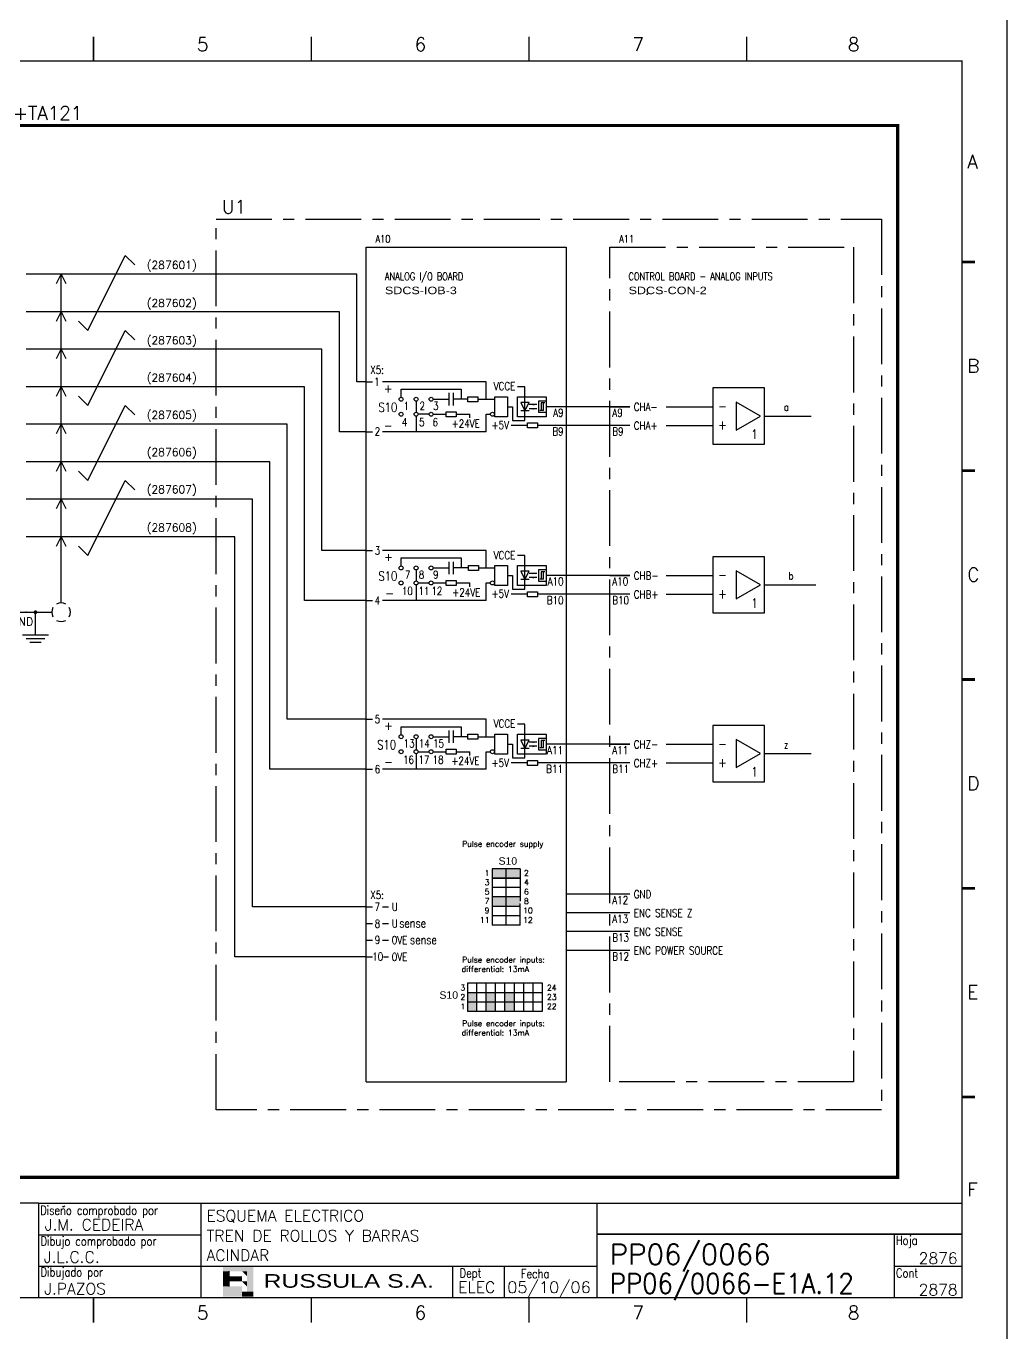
# Model space of a CAD drawing. Extents: x 3 to 423, y -4757 to 292.
# Drawn here: x 202.9 to 422.6, y -3567.1 to -3274.4 of the extents above; entities that cross this region are included whole.
import ezdxf
from ezdxf.enums import TextEntityAlignment as Align

# ---------------------------------------------------------------- set-up
doc = ezdxf.new("R2010")
doc.units = 0
doc.header["$LTSCALE"] = 10
doc.header["$MEASUREMENT"] = 0
doc.linetypes.add('CENTER', pattern=[2, 1.25, -0.25, 0.25, -0.25])
doc.linetypes.add('DASHDOT', pattern=[1, 0.5, -0.25, 0, -0.25])
doc.layers.get('0').update_dxf_attribs({"linetype": 'CONTINUOUS'})
for name, color, linetype in [('1', 7, 'CONTINUOUS'), ('10', 5, 'CONTINUOUS'), ('102', 7, 'CONTINUOUS'), ('2', 7, 'CONTINUOUS'), ('25', 3, 'CONTINUOUS'), ('25PK', 4, 'CENTER'), ('35', 2, 'CONTINUOUS'), ('8', 1, 'CONTINUOUS'), ('9', 6, 'CONTINUOUS'), ('DIBUJO', 7, 'CONTINUOUS'), ('NODE', 7, 'CONTINUOUS')]:
    doc.layers.add(name, color=color, linetype=linetype)
doc.styles.add('ABBSTYLE', font='ROMANS.SHX', dxfattribs={"width": 0.8})
doc.styles.add('HELV', font='HELVBLD.SHX', dxfattribs={"width": 1.2})
doc.styles.add('HELVETICA', font='HELV.SHX')
doc.styles.add('LABEL', font='SIMPLEX', dxfattribs={"width": 0.8, "height": 4})
doc.styles.add('ROMANS', font='romans')
doc.styles.get("Standard").update_dxf_attribs({"font": 'simplex'})

# ---------------------------------------------------------------- blocks, each defined once
blk = doc.blocks.new('$030107')
at = {"layer": '102'}
for start, end in [(150, 210), (60, 120), (330, 30), (240, 300)]:
    blk.add_arc((0, 0), 2.5, start, end, dxfattribs=at)
blk = doc.blocks.new('NOD', base_point=(237.5, 170))
at = {"layer": 'NODE'}
blk.add_point((237.5, 170), dxfattribs=at)
blk = doc.blocks.new('$021501')
at = {"layer": '2'}
for p, q in [((0, -6), (0, 0)), ((-3.5, -6), (3.5, -6)), ((-2.5, -7), (2.5, -7)), ((-1.5, -8), (1.5, -8))]:
    blk.add_line(p, q, dxfattribs=at)
blk.add_blockref('NOD', (0, 0), dxfattribs=at)
blk = doc.blocks.new('$$PLL21C')
for p, q in [((-2.5, 0), (-0.75, 0)), ((0.75, 0), (2.5, 0))]:
    blk.add_line(p, q)
at = {"layer": '2'}
blk.add_circle((0, 0), 0.75, dxfattribs=at)
for p in [(-2.5, 0), (2.5, 0)]:
    blk.add_blockref('NOD', p, dxfattribs=at)
at = {"layer": '8'}
blk.add_attdef('*A', (-1.5, -3.575), '', height=2.15, dxfattribs=at)
at = {"layer": '9'}
blk.add_attdef('ID', (-1.5, 1.25), '', height=2.15, dxfattribs=at)
blk = doc.blocks.new('newcajec')
at = {"layer": '1'}
for p, q in [((179.4, 20.85), (0.13, 20.85)), ((7, 20.85), (7, 0)), ((71, 20.85), (71, 0)), ((84, 20.85), (84, 0.09)), ((99, 20.85), (99, 0)), ((184.64, 20.18), (184.81, 20.01)), ((184.81, 20.01), (185.18, 20.25)), ((215.2, 20.8), (215.2, 0)), ((10.6, 16.64), (0, 16.64)), ((10.6, 16.64), (99, 16.64)), ((10.6, 12.48), (0, 12.48)), ((10.6, 12.48), (99, 12.48)), ((179.4, 13.87), (215.2, 13.87)), ((368, 14.06), (368, 0)), ((10.6, 8.32), (0, 8.32)), ((10.6, 8.32), (99, 8.32)), ((179.4, 6.93), (267.63, 6.93)), ((267.63, 6.93), (302.5, 6.93)), ((270.63, 6.91), (270.63, 0)), ((282.07, 6.93), (282.07, 0)), ((368, 6.93), (383, 6.93)), ((10.6, 4.16), (0, 4.16)), ((10.6, 4.16), (99, 4.16))]:
    blk.add_line(p, q, dxfattribs=at)
for points in [[(47.5, 272.5, 0.3, 0.3, 0), (47.5, 277.91, 0.3, 0.3, 0)], [(95.5, 272.5, 0.3, 0.3, 0), (95.5, 277.91, 0.3, 0.3, 0)], [(143.5, 272.5, 0.3, 0.3, 0), (143.5, 277.91, 0.3, 0.3, 0)], [(191.5, 272.5, 0.3, 0.3, 0), (191.5, 277.91, 0.3, 0.3, 0)], [(239.5, 272.5, 0.3, 0.3, 0), (239.5, 277.91, 0.3, 0.3, 0)], [(287.5, 272.5, 0.3, 0.3, 0), (287.5, 277.91, 0.3, 0.3, 0)], [(335.5, 272.5, 0.3, 0.3, 0), (335.5, 277.91, 0.3, 0.3, 0)], [(-2.99, 228.23, 0.6, 0.6, 0), (-0.18, 228.23, 0.6, 0.6, 0)], [(383.01, 228.23, 0.6, 0.6, 0), (385.82, 228.23, 0.6, 0.6, 0)], [(-2.99, 182.23, 0.6, 0.6, 0), (-0.18, 182.23, 0.6, 0.6, 0)], [(383.01, 182.23, 0.6, 0.6, 0), (385.82, 182.23, 0.6, 0.6, 0)], [(-2.99, 136.23, 0.6, 0.6, 0), (-0.18, 136.23, 0.6, 0.6, 0)], [(383.01, 136.23, 0.6, 0.6, 0), (385.82, 136.23, 0.6, 0.6, 0)], [(-2.99, 90.23, 0.6, 0.6, 0), (-0.18, 90.23, 0.6, 0.6, 0)], [(383.01, 90.23, 0.6, 0.6, 0), (385.82, 90.23, 0.6, 0.6, 0)], [(-2.99, 44.23, 0.6, 0.6, 0), (-0.18, 44.23, 0.6, 0.6, 0)], [(383.01, 44.23, 0.6, 0.6, 0), (385.82, 44.23, 0.6, 0.6, 0)], [(383, 20.8, 0.3, 0.3, 0), (179.4, 20.8, 0.3, 0.3, 0), (179.4, 0, 0.3, 0.3, 0)], [(302.5, 20.8, 0.3, 0.3, 0), (302.5, 0, 0.3, 0.3, 0)], [(302.5, 14, 0.3, 0.3, 0), (383, 14, 0.3, 0.3, 0)], [(47.5, -5.5, 0.3, 0.3, 0), (47.5, -0.09, 0.3, 0.3, 0)], [(95.5, -5.5, 0.3, 0.3, 0), (95.5, -0.09, 0.3, 0.3, 0)], [(143.5, -5.5, 0.3, 0.3, 0), (143.5, -0.09, 0.3, 0.3, 0)], [(191.5, -5.5, 0.3, 0.3, 0), (191.5, -0.09, 0.3, 0.3, 0)], [(239.5, -5.5, 0.3, 0.3, 0), (239.5, -0.09, 0.3, 0.3, 0)], [(287.5, -5.5, 0.3, 0.3, 0), (287.5, -0.09, 0.3, 0.3, 0)], [(335.5, -5.5, 0.3, 0.3, 0), (335.5, -0.09, 0.3, 0.3, 0)]]:
    blk.add_lwpolyline(points, format="xyseb", dxfattribs=at)
at = {"layer": '1', "const_width": 0.3}
blk.add_lwpolyline([(0, 0), (0, 272.5), (383, 272.5), (383, 0)], close=True, dxfattribs=at)
at = {"layer": '2', "color": 14}
for p, q in [((221.42, 4.69), (221.42, 5.81)), ((221.42, 2.47), (221.42, 3.58))]:
    blk.add_line(p, q, dxfattribs=at)
for points in [[(220.05, 5.81), (220.05, 6.92), (226.74, 5.81), (226.74, 6.92)], [(221.42, 2.47), (220.05, 2.47), (221.42, 5.81), (220.05, 5.81)], [(224.25, 5.81), (225.37, 5.81), (225.37, 4.69)], [(225.37, 5.81), (226.74, 5.81), (225.37, 1.35), (226.74, 1.35)], [(221.42, 4.69), (224.25, 4.69), (221.42, 3.58), (224.25, 3.58)], [(224.25, 3.58), (225.37, 3.58), (225.37, 2.47)], [(224.25, 0.24), (224.25, 2.47), (220.05, 0.24), (220.05, 2.47)], [(226.74, 1.35), (226.74, 0.24), (224.25, 1.35), (224.25, 0.24)]]:
    blk.add_solid(points, dxfattribs=at)
at = {"layer": '1', "style": 'ROMANS'}
for s, p in [('1', (22.29, 274.68)), ('2', (70.29, 274.68)), ('3', (118.29, 274.68)), ('4', (166.29, 274.68)), ('5', (214.29, 274.68)), ('6', (262.29, 274.68)), ('7', (310.29, 274.68)), ('8', (357.79, 274.68)), ('A', (-4.37, 248.84)), ('A', (384.13, 248.84)), ('B', (-4.37, 203.84)), ('B', (384.13, 203.84)), ('C', (-4.37, 157.84)), ('C', (384.13, 157.84)), ('D', (-4.37, 111.84)), ('D', (384.13, 111.84)), ('E', (-4.37, 65.84)), ('E', (384.13, 65.84)), ('F', (-4.37, 22.34)), ('F', (384.13, 22.34)), ('1', (22.29, -4.82)), ('2', (70.29, -4.82)), ('3', (118.29, -4.82)), ('4', (166.29, -4.82)), ('5', (214.29, -4.82)), ('6', (262.29, -4.82)), ('7', (310.29, -4.82)), ('8', (357.79, -4.82))]:
    blk.add_text(s, height=3, dxfattribs=at).set_placement(p)
at = {"layer": '1', "style": 'LABEL', "width": 0.8}
for s, p in [('Diseno comprobado por', (179.73, 18.27)), ('Dibujo comprobado por', (179.81, 11.47)), ('Hoja', (368.38, 11.66)), ('Dibujado por', (179.83, 4.64)), ('Fecha', (285.71, 4.3)), ('Cont', (368.43, 4.46)), ('No', (2.23, 1.05)), ('Revision', (8, 1.05))]:
    blk.add_text(s, height=2, dxfattribs=at).set_placement(p)
for s, p in [('Dept', (274.61, 4.44)), ('Elaborado', (77.5, 1.05)), ('Fecha', (91.5, 1.05))]:
    blk.add_text(s, height=2, dxfattribs=at).set_placement(p, align=Align.CENTER)
at = {"layer": '10', "style": 'ROMANS'}
for tag, p in [('REV41', (3.5, 18.74)), ('REV43', (77.7, 18.74)), ('REV31', (3.5, 14.58)), ('REV33', (77.7, 14.58)), ('REV21', (3.5, 10.42)), ('REV23', (77.7, 10.42)), ('REV11', (3.5, 6.27)), ('REV13', (77.7, 6.27))]:
    blk.add_attdef(tag, text='', height=2.5, dxfattribs=at).set_placement(p, align=Align.MIDDLE)
for tag, p, height in [('REV42', (8, 17.49), 2.5), ('SHEETNAME1', (100.5, 15.83), 2.5), ('DESIGNCHECK', (180.74, 14.83), 2.5), ('DOCUMENTTYPE', (216.43, 16.8), 2.5), ('NOTA', (305.32, 15.8), 3), ('REV32', (8, 13.33), 2.5), ('OBJECT', (216.43, 12.4), 2.5), ('REV22', (8, 9.17), 2.5), ('SHEETNAME2', (100.5, 11.67), 2.5), ('ORDER', (305.32, 7.3), 4.5), ('SHEETNAME3', (100.5, 7.51), 2.5), ('DRAWINGCHECK', (180.53, 7.71), 2.5), ('CUSTOMER', (216.43, 8.08), 2.5), ('REV12', (8, 5.01), 2.5), ('SHEETNAME4', (100.5, 3.35), 2.5), ('USER', (180.63, 0.71), 2.5), ('DEPARTMENT', (271.93, 1.05), 2.5), ('DOCUMENT_ID', (305.32, 0.93), 4.4)]:
    blk.add_attdef(tag, p, '', height=height, dxfattribs=at)
for tag, width, p, p2 in [('REV44', 1.221199, (84.53, 17.49), (98.48, 17.49)), ('REV34', 1.221199, (84.53, 13.33), (98.48, 13.33)), ('REV24', 1.221199, (84.53, 9.17), (98.48, 9.17)), ('REV14', 1.221199, (84.53, 5.01), (98.48, 5.01)), ('CREATED2', 7.039915, (282.71, 1.05), (301.14, 1.05))]:
    blk.add_attdef(tag, text='', height=2.5, dxfattribs=dict(at, width=width)).set_placement(p, p2, align=Align.FIT)
for tag, p in [('SHEET', (382, 7.43)), ('NEXTSHEET', (382, 0.5))]:
    blk.add_attdef(tag, text='', height=2.5, dxfattribs=at).set_placement(p, align=Align.RIGHT)
at = {"layer": 'DIBUJO', "color": 14, "style": 'HELVETICA', "width": 1.3}
blk.add_text('RUSSULA S.A.', height=3, dxfattribs=at).set_placement((229, 2.19))

msp = doc.modelspace()

# ---------------------------------------------------------------- linework, layer by layer
at = {"layer": '2', "color": 7}
for p, q in [((216.69, -3342.59), (225.09, -3325.79)), ((225.09, -3325.79), (227.19, -3327.89)), ((276.96, -3329.99), (202.86, -3329.99)), ((209.65, -3332.09), (210.7, -3329.99)), ((210.7, -3403.6), (210.7, -3329.99)), ((210.7, -3329.99), (211.75, -3332.09)), ((276.96, -3354.06), (276.96, -3329.99)), ((273.06, -3338.39), (202.86, -3338.39)), ((209.65, -3340.49), (210.7, -3338.39)), ((210.7, -3338.39), (211.75, -3340.49)), ((273.06, -3365.26), (273.06, -3338.39)), ((214.59, -3340.49), (216.69, -3342.59)), ((216.69, -3359.39), (225.09, -3342.59)), ((225.09, -3342.59), (227.19, -3344.69)), ((269.16, -3346.79), (202.86, -3346.79)), ((209.65, -3348.89), (210.7, -3346.79)), ((210.7, -3346.79), (211.75, -3348.89)), ((269.16, -3391.86), (269.16, -3346.79)), ((279.06, -3354.06), (276.96, -3354.06)), ((265.26, -3355.19), (202.86, -3355.19)), ((209.65, -3357.29), (210.7, -3355.19)), ((210.7, -3355.19), (211.75, -3357.29)), ((265.26, -3403.06), (265.26, -3355.19)), ((214.59, -3357.29), (216.69, -3359.39)), ((216.69, -3376.19), (225.09, -3359.39)), ((225.09, -3359.39), (227.19, -3361.49)), ((346.26, -3359.66), (356.76, -3359.66)), ((261.36, -3363.59), (202.86, -3363.59)), ((209.65, -3365.69), (210.7, -3363.59)), ((210.7, -3363.59), (211.75, -3365.69)), ((261.36, -3429.66), (261.36, -3363.59)), ((279.06, -3365.26), (273.06, -3365.26)), ((346.26, -3363.86), (356.76, -3363.86)), ((257.46, -3371.99), (202.86, -3371.99)), ((209.65, -3374.09), (210.7, -3371.99)), ((210.7, -3371.99), (211.75, -3374.09)), ((214.59, -3374.09), (216.69, -3376.19)), ((257.46, -3440.86), (257.46, -3371.99)), ((216.69, -3392.99), (225.09, -3376.19)), ((225.09, -3376.19), (227.19, -3378.29)), ((253.56, -3380.39), (202.86, -3380.39)), ((209.65, -3382.49), (210.7, -3380.39)), ((210.7, -3380.39), (211.75, -3382.49)), ((253.56, -3471.67), (253.56, -3380.39)), ((249.66, -3388.79), (202.86, -3388.79)), ((209.65, -3390.89), (210.7, -3388.79)), ((210.7, -3388.79), (211.75, -3390.89)), ((249.66, -3482.87), (249.66, -3388.79)), ((214.59, -3390.89), (216.69, -3392.99)), ((279.06, -3391.86), (269.16, -3391.86)), ((346.26, -3397.46), (356.76, -3397.46)), ((279.06, -3403.06), (265.26, -3403.06)), ((346.26, -3401.66), (356.76, -3401.66)), ((202.86, -3405.7), (208.6, -3405.7)), ((279.06, -3429.66), (261.36, -3429.66)), ((346.26, -3435.26), (356.76, -3435.26)), ((279.06, -3440.86), (257.46, -3440.86)), ((346.26, -3439.46), (356.76, -3439.46)), ((307.26, -3463.18), (307.26, -3475.78)), ((313.56, -3463.18), (307.26, -3463.18)), ((313.56, -3463.18), (307.26, -3463.18)), ((307.26, -3465.28), (313.56, -3465.28)), ((313.56, -3465.28), (307.26, -3465.28)), ((310.41, -3475.78), (310.41, -3463.18)), ((313.56, -3463.18), (313.56, -3470.38)), ((313.56, -3467.38), (307.26, -3467.38)), ((313.56, -3469.48), (307.26, -3469.48)), ((313.56, -3475.78), (313.56, -3470.94)), ((279.06, -3471.67), (253.56, -3471.67)), ((313.56, -3471.58), (307.26, -3471.58)), ((313.56, -3473.68), (307.26, -3473.68)), ((313.56, -3475.78), (307.26, -3475.78)), ((279.06, -3482.87), (249.66, -3482.87)), ((318.57, -3488.76), (301.77, -3488.76)), ((301.77, -3488.76), (301.77, -3495.06)), ((303.87, -3495.06), (303.87, -3488.76)), ((305.97, -3495.06), (305.97, -3488.76)), ((308.07, -3495.06), (308.07, -3488.76)), ((310.17, -3495.06), (310.17, -3488.76)), ((312.27, -3495.06), (312.27, -3488.76)), ((314.37, -3495.06), (314.37, -3488.76)), ((316.47, -3495.06), (316.47, -3488.76)), ((318.57, -3495.06), (318.57, -3488.76)), ((301.77, -3490.86), (318.57, -3490.86)), ((301.77, -3492.96), (318.57, -3492.96)), ((301.77, -3495.06), (318.57, -3495.06))]:
    msp.add_line(p, q, dxfattribs=at)
at = {"layer": '2', "color": 3, "linetype": 'DASHDOT'}
msp.add_lwpolyline([(198.66, -3296.66, 0.706, 0.706, 0), (398.16, -3296.66, 0.706, 0.706, 0), (398.16, -3532.28, 0.706, 0.706, 0), (198.66, -3532.28, 0.706, 0.706, 0), (198.66, -3296.66, 0.706, 0.706, 0)], format="xyseb", dxfattribs=at)
at = {"layer": '2', "color": 7}
msp.add_lwpolyline([(204.75, -3405.7, 0.42, 0.42, 1), (205.17, -3405.7, 0.42, 0.42, 1)], format="xyseb", close=True, dxfattribs=at)
for points in [[(307.26, -3465.28), (313.56, -3465.28), (307.26, -3463.18), (313.56, -3463.18)], [(307.26, -3471.58), (313.56, -3471.58), (307.26, -3469.48), (313.56, -3469.48)], [(301.77, -3490.86), (301.77, -3495.06), (303.87, -3490.86), (303.87, -3495.06)], [(305.97, -3490.86), (305.97, -3495.06), (308.07, -3490.86), (308.07, -3495.06)], [(310.17, -3490.86), (310.17, -3495.06), (312.27, -3490.86), (312.27, -3495.06)]]:
    msp.add_solid(points, dxfattribs=at)
at = {"layer": '25'}
for p, q in [((279.06, -3510.86), (279.06, -3323.96)), ((279.06, -3323.96), (323.86, -3323.96)), ((323.86, -3323.96), (323.86, -3510.86)), ((279.06, -3354.06), (280.46, -3354.06)), ((305.94, -3354.06), (282.7, -3354.06)), ((305.94, -3357.98), (305.94, -3354.06)), ((286.9, -3355.74), (300.34, -3355.74)), ((286.9, -3357.54), (286.9, -3355.74)), ((297.68, -3359.38), (297.68, -3356.58)), ((298.52, -3356.58), (298.52, -3359.38)), ((300.34, -3355.74), (300.34, -3357.98)), ((314.62, -3355.18), (312.94, -3355.18)), ((314.62, -3362.74), (314.62, -3355.18)), ((290.26, -3358.43), (290.26, -3360.9)), ((294.07, -3357.98), (297.68, -3357.98)), ((301.88, -3357.98), (298.52, -3357.98)), ((301.88, -3357.42), (304.12, -3357.42)), ((301.88, -3358.54), (301.88, -3357.42)), ((304.12, -3358.54), (301.88, -3358.54)), ((304.12, -3357.42), (304.12, -3358.54)), ((304.12, -3357.98), (305.94, -3357.98)), ((305.94, -3357.98), (307.9, -3357.98)), ((307.9, -3361.9), (307.9, -3357.42)), ((307.9, -3357.42), (310.7, -3357.42)), ((310.7, -3357.42), (310.7, -3361.9)), ((310.7, -3359.66), (311.82, -3359.66)), ((311.82, -3359.66), (311.82, -3362.74)), ((312.94, -3357.42), (319.38, -3357.42)), ((312.94, -3361.9), (312.94, -3357.42)), ((313.69, -3358.73), (314.62, -3360.6)), ((315.55, -3358.73), (313.69, -3358.73)), ((314.62, -3360.6), (315.55, -3358.73)), ((317.31, -3359.2), (315.62, -3359.2)), ((317.7, -3358.4), (317.7, -3360.92)), ((319.38, -3358.4), (317.7, -3358.4)), ((318.26, -3358.82), (318.26, -3360.5)), ((319.1, -3358.82), (318.26, -3358.82)), ((318.82, -3360.5), (318.82, -3358.82)), ((319.38, -3357.42), (319.38, -3361.9)), ((338.14, -3359.66), (319.38, -3359.66)), ((333.66, -3359.66), (338.14, -3359.66)), ((290.26, -3361.79), (290.26, -3365.26)), ((294.07, -3361.34), (296.98, -3361.34)), ((296.98, -3360.78), (299.22, -3360.78)), ((296.98, -3361.9), (296.98, -3360.78)), ((299.22, -3361.9), (296.98, -3361.9)), ((299.22, -3360.78), (299.22, -3361.9)), ((299.22, -3361.34), (302.3, -3361.34)), ((302.3, -3362.18), (302.3, -3361.34)), ((305.94, -3361.34), (306.91, -3361.34)), ((305.94, -3365.26), (305.94, -3361.34)), ((310.7, -3361.9), (307.9, -3361.9)), ((311.82, -3362.74), (314.62, -3362.74)), ((319.38, -3361.9), (312.94, -3361.9)), ((315.55, -3360.6), (313.69, -3360.6)), ((317.31, -3360.13), (315.62, -3360.13)), ((317.7, -3360.92), (319.38, -3360.92)), ((318.82, -3360.5), (317.98, -3360.5)), ((279.06, -3365.26), (280.46, -3365.26)), ((305.94, -3365.26), (282.7, -3365.26)), ((315.18, -3363.86), (311.54, -3363.86)), ((315.18, -3363.3), (317.42, -3363.3)), ((315.18, -3364.42), (315.18, -3363.3)), ((317.42, -3364.42), (315.18, -3364.42)), ((317.42, -3363.3), (317.42, -3364.42)), ((338.14, -3363.86), (317.42, -3363.86)), ((279.06, -3391.86), (280.46, -3391.86)), ((305.94, -3391.86), (282.7, -3391.86)), ((305.94, -3395.78), (305.94, -3391.86)), ((286.9, -3393.54), (300.34, -3393.54)), ((286.9, -3395.34), (286.9, -3393.54)), ((297.68, -3397.18), (297.68, -3394.38)), ((298.52, -3394.38), (298.52, -3397.18)), ((300.34, -3393.54), (300.34, -3395.78)), ((314.62, -3392.98), (312.94, -3392.98)), ((314.62, -3400.54), (314.62, -3392.98)), ((290.26, -3396.23), (290.26, -3398.7)), ((294.07, -3395.78), (297.68, -3395.78)), ((301.96, -3395.78), (298.52, -3395.78)), ((301.96, -3396.34), (301.96, -3395.22)), ((301.96, -3395.22), (304.2, -3395.22)), ((304.2, -3396.34), (301.96, -3396.34)), ((304.2, -3395.22), (304.2, -3396.34)), ((304.2, -3395.78), (305.94, -3395.78)), ((305.94, -3395.78), (307.9, -3395.78)), ((307.9, -3395.22), (310.7, -3395.22)), ((307.9, -3399.7), (307.9, -3395.22)), ((310.7, -3395.22), (310.7, -3399.7)), ((310.7, -3397.46), (311.82, -3397.46)), ((311.82, -3397.46), (311.82, -3400.54)), ((312.94, -3395.22), (319.38, -3395.22)), ((312.94, -3399.7), (312.94, -3395.22)), ((315.55, -3396.53), (313.69, -3396.53)), ((313.69, -3396.53), (314.62, -3398.4)), ((314.62, -3398.4), (315.55, -3396.53)), ((317.31, -3397), (315.62, -3397)), ((317.31, -3397.93), (315.62, -3397.93)), ((319.38, -3396.2), (317.7, -3396.2)), ((317.7, -3396.2), (317.7, -3398.72)), ((319.1, -3396.62), (318.26, -3396.62)), ((318.26, -3396.62), (318.26, -3398.3)), ((318.82, -3398.3), (318.82, -3396.62)), ((319.38, -3395.22), (319.38, -3399.7)), ((338.14, -3397.46), (319.38, -3397.46)), ((333.66, -3397.46), (338.14, -3397.46)), ((290.26, -3399.44), (290.26, -3403.06)), ((294.07, -3399.14), (296.98, -3399.14)), ((296.98, -3398.58), (299.22, -3398.58)), ((296.98, -3399.7), (296.98, -3398.58)), ((299.22, -3399.7), (296.98, -3399.7)), ((299.22, -3398.58), (299.22, -3399.7)), ((299.22, -3399.14), (302.3, -3399.14)), ((302.3, -3399.98), (302.3, -3399.14)), ((305.94, -3403.06), (305.94, -3399.14)), ((305.94, -3399.14), (306.91, -3399.14)), ((310.7, -3399.7), (307.9, -3399.7)), ((311.82, -3400.54), (314.62, -3400.54)), ((319.38, -3399.7), (312.94, -3399.7)), ((315.55, -3398.4), (313.69, -3398.4)), ((317.7, -3398.72), (319.38, -3398.72)), ((318.82, -3398.3), (317.98, -3398.3)), ((279.06, -3403.06), (280.46, -3403.06)), ((305.94, -3403.06), (282.7, -3403.06)), ((315.18, -3401.66), (311.54, -3401.66)), ((315.18, -3401.1), (317.42, -3401.1)), ((315.18, -3402.22), (315.18, -3401.1)), ((317.42, -3402.22), (315.18, -3402.22)), ((317.42, -3401.1), (317.42, -3402.22)), ((338.14, -3401.66), (317.42, -3401.66)), ((279.06, -3429.66), (280.46, -3429.66)), ((305.94, -3429.66), (282.7, -3429.66)), ((305.94, -3433.58), (305.94, -3429.66)), ((286.9, -3431.34), (300.34, -3431.34)), ((286.9, -3433.14), (286.9, -3431.34)), ((297.68, -3434.98), (297.68, -3432.18)), ((298.52, -3432.18), (298.52, -3434.98)), ((300.34, -3431.34), (300.34, -3433.58)), ((301.88, -3434.14), (301.88, -3433.02)), ((301.88, -3433.02), (304.12, -3433.02)), ((304.12, -3433.02), (304.12, -3434.14)), ((307.9, -3437.5), (307.9, -3433.02)), ((307.9, -3433.02), (310.7, -3433.02)), ((310.7, -3433.02), (310.7, -3437.5)), ((314.62, -3430.78), (312.94, -3430.78)), ((312.94, -3437.5), (312.94, -3433.02)), ((312.94, -3433.02), (319.38, -3433.02)), ((314.62, -3438.34), (314.62, -3430.78)), ((319.38, -3433.02), (319.38, -3437.5)), ((290.26, -3434.03), (290.26, -3436.5)), ((294.07, -3433.58), (297.68, -3433.58)), ((301.88, -3433.58), (298.52, -3433.58)), ((304.12, -3434.14), (301.88, -3434.14)), ((304.12, -3433.58), (305.94, -3433.58)), ((305.94, -3433.58), (307.9, -3433.58)), ((310.7, -3435.26), (311.82, -3435.26)), ((311.82, -3435.26), (311.82, -3438.34)), ((313.69, -3434.33), (314.62, -3436.2)), ((315.55, -3434.33), (313.69, -3434.33)), ((314.62, -3436.2), (315.55, -3434.33)), ((317.31, -3434.8), (315.62, -3434.8)), ((317.31, -3435.73), (315.62, -3435.73)), ((319.38, -3434), (317.7, -3434)), ((317.7, -3434), (317.7, -3436.52)), ((318.82, -3436.1), (317.98, -3436.1)), ((318.26, -3434.42), (318.26, -3436.1)), ((319.1, -3434.42), (318.26, -3434.42)), ((318.82, -3436.1), (318.82, -3434.42)), ((338.14, -3435.26), (319.38, -3435.26)), ((333.66, -3435.26), (338.14, -3435.26)), ((290.26, -3437.39), (290.26, -3440.86)), ((294.07, -3436.94), (296.98, -3436.94)), ((296.98, -3436.38), (299.22, -3436.38)), ((296.98, -3437.5), (296.98, -3436.38)), ((299.22, -3437.5), (296.98, -3437.5)), ((299.22, -3436.38), (299.22, -3437.5)), ((299.22, -3436.94), (302.3, -3436.94)), ((302.3, -3437.78), (302.3, -3436.94)), ((305.94, -3440.86), (305.94, -3436.94)), ((305.94, -3436.94), (306.91, -3436.94)), ((310.7, -3437.5), (307.9, -3437.5)), ((311.82, -3438.34), (314.62, -3438.34)), ((319.38, -3437.5), (312.94, -3437.5)), ((315.55, -3436.2), (313.69, -3436.2)), ((315.18, -3440.02), (315.18, -3438.9)), ((315.18, -3438.9), (317.42, -3438.9)), ((317.42, -3438.9), (317.42, -3440.02)), ((317.7, -3436.52), (319.38, -3436.52)), ((279.06, -3440.86), (280.46, -3440.86)), ((305.94, -3440.86), (282.7, -3440.86)), ((315.18, -3439.46), (311.54, -3439.46)), ((317.42, -3440.02), (315.18, -3440.02)), ((338.14, -3439.46), (317.42, -3439.46)), ((338.14, -3468.83), (323.86, -3468.83)), ((279.06, -3471.67), (280.46, -3471.67)), ((282.7, -3471.67), (284.1, -3471.67)), ((338.14, -3473.03), (323.86, -3473.03)), ((279.06, -3475.41), (280.46, -3475.41)), ((282.7, -3475.41), (284.1, -3475.41)), ((279.06, -3479.14), (280.46, -3479.14)), ((282.7, -3479.14), (284.1, -3479.14)), ((338.14, -3477.23), (323.86, -3477.23)), ((279.06, -3482.87), (280.46, -3482.87)), ((282.98, -3482.87), (284.1, -3482.87)), ((338.14, -3481.43), (323.86, -3481.43)), ((279.06, -3510.86), (323.86, -3510.86))]:
    msp.add_line(p, q, dxfattribs=at)
for centre in [(286.9, -3357.98), (290.26, -3357.98), (293.62, -3357.98), (286.9, -3361.34), (290.26, -3361.34), (293.62, -3361.34), (307.36, -3361.34), (286.9, -3395.78), (290.26, -3395.78), (293.62, -3395.78), (286.9, -3399.14), (290.26, -3399.14), (293.62, -3399.14), (307.36, -3399.14), (286.9, -3433.58), (290.26, -3433.58), (293.62, -3433.58), (286.9, -3436.94), (290.26, -3436.94), (293.62, -3436.94), (307.36, -3436.94)]:
    msp.add_circle(centre, 0.448, dxfattribs=at)
for points in [[(316.35, -3359.4), (316.35, -3358.99), (317.31, -3359.2)], [(316.35, -3359.92), (316.35, -3360.34), (317.31, -3360.13)], [(316.35, -3397.2), (316.35, -3396.79), (317.31, -3397)], [(316.35, -3397.72), (316.35, -3398.14), (317.31, -3397.93)], [(316.35, -3435), (316.35, -3434.59), (317.31, -3434.8)], [(316.35, -3435.52), (316.35, -3435.94), (317.31, -3435.73)]]:
    msp.add_solid(points, dxfattribs=at)
at = {"layer": '25PK'}
for p, q in [((245.46, -3517.16), (245.46, -3317.66)), ((245.46, -3317.66), (394.56, -3317.66)), ((394.56, -3317.66), (394.56, -3517.16)), ((333.66, -3510.86), (333.66, -3323.96)), ((333.66, -3323.96), (388.26, -3323.96)), ((388.26, -3323.96), (388.26, -3510.86)), ((388.26, -3510.86), (333.66, -3510.86)), ((394.56, -3517.16), (245.46, -3517.16))]:
    msp.add_line(p, q, dxfattribs=at)
at = {"layer": '35', "color": 7}
for p, q in [((356.76, -3355.46), (356.76, -3368.06)), ((368.31, -3355.46), (356.76, -3355.46)), ((368.31, -3368.06), (368.31, -3355.46)), ((368.31, -3361.76), (378.81, -3361.76)), ((356.76, -3368.06), (368.31, -3368.06)), ((356.76, -3393.26), (356.76, -3405.86)), ((368.31, -3393.26), (356.76, -3393.26)), ((368.31, -3405.86), (368.31, -3393.26)), ((368.31, -3399.56), (379.86, -3399.56)), ((356.76, -3405.86), (368.31, -3405.86)), ((356.76, -3431.06), (356.76, -3443.66)), ((368.31, -3431.06), (356.76, -3431.06)), ((368.31, -3443.66), (368.31, -3431.06)), ((368.31, -3437.36), (378.81, -3437.36)), ((356.76, -3443.66), (368.31, -3443.66))]:
    msp.add_line(p, q, dxfattribs=at)
at = {"layer": '35'}
for p, q in [((293.06, -3361.34), (290.82, -3361.34)), ((290.82, -3399.14), (293.06, -3399.14)), ((290.82, -3436.94), (293.06, -3436.94))]:
    msp.add_line(p, q, dxfattribs=at)
at = {"layer": '35', "color": 7}
for points in [[(362.01, -3358.61), (362.01, -3364.91), (367.46, -3361.76)], [(362.01, -3396.41), (362.01, -3402.71), (367.46, -3399.56)], [(362.01, -3434.21), (362.01, -3440.51), (367.46, -3437.36)]]:
    msp.add_lwpolyline(points, close=True, dxfattribs=at)
at = {"layer": 'DIBUJO'}
msp.add_lwpolyline([(2.63, -3272.25), (422.63, -3272.25), (422.63, -3569.25), (2.63, -3569.25), (2.63, -3272.25)], dxfattribs=at)

# ---------------------------------------------------------------- block references
at = {"layer": '2', "color": 7}
ref = msp.add_blockref('newcajec', (23.31, -3559.23), dxfattribs=dict(at, xscale=1.016442892079965, yscale=1.016442892079965, zscale=1.016442892079965))
ref.add_attrib('REV24', '28/05/07', dxfattribs={"layer": '10', "height": 2.541, "style": 'ROMANS', "width": 0.728168}).set_placement((109.23, -3549.9), (123.41, -3549.9), align=Align.FIT)
ref.add_attrib('SHEETNAME3', 'ENTRADA DE VELOCIDAD 1', (125.46, -3551.6), dxfattribs={"layer": '10', "height": 2.5411, "style": 'ROMANS'})
ref.add_attrib('SHEETNAME2', 'CONVERTIDOR C.C. TIJERA CORTE EN FRIO', (125.46, -3547.37), dxfattribs={"layer": '10', "height": 2.5411, "style": 'ROMANS', "width": 0.9})
ref.add_attrib('SHEETNAME1', '+TA121', (125.46, -3543.14), dxfattribs={"layer": '10', "height": 2.541, "style": 'ROMANS'})
ref.add_attrib('USER', 'J.PAZOS', (206.91, -3558.51), dxfattribs={"layer": '10', "height": 2.541, "style": 'ROMANS'})
ref.add_attrib('DRAWINGCHECK', 'J.L.C.C.', (206.81, -3551.39), dxfattribs={"layer": '10', "height": 2.541, "style": 'ROMANS'})
ref.add_attrib('DESIGNCHECK', 'J.M. CEDEIRA', (207.02, -3544.15), dxfattribs={"layer": '10', "height": 2.5411, "style": 'ROMANS'})
ref.add_attrib('REV22', 'As-built', (31.44, -3549.9), dxfattribs={"layer": '10', "height": 2.541, "style": 'ROMANS'})
ref.add_attrib('REV12', 'Aprobación documentación', (31.44, -3554.13), dxfattribs={"layer": '10', "height": 2.5411, "style": 'ROMANS'})
ref.add_attrib('REV21', '1', dxfattribs={"layer": '10', "height": 2.54, "style": 'ROMANS'}).set_placement((26.87, -3548.63), align=Align.MIDDLE)
ref.add_attrib('REV11', '0', dxfattribs={"layer": '10', "height": 2.54, "style": 'ROMANS'}).set_placement((26.87, -3552.86), align=Align.MIDDLE)
ref.add_attrib('SHEETNAME4', '-', (125.46, -3555.83), dxfattribs={"layer": '10', "height": 2.54, "style": 'ROMANS'})
ref.add_attrib('REV14', '18/10/06', dxfattribs={"layer": '10', "height": 2.541, "style": 'ROMANS', "width": 0.728168}).set_placement((109.23, -3554.13), (123.41, -3554.13), align=Align.FIT)
ref.add_attrib('REV23', 'C.C.R.', dxfattribs={"layer": '10', "height": 2.541, "style": 'ROMANS'}).set_placement((102.29, -3548.63), align=Align.MIDDLE)
ref.add_attrib('REV13', 'PAZOS', dxfattribs={"layer": '10', "height": 2.541, "style": 'ROMANS'}).set_placement((102.29, -3552.86), align=Align.MIDDLE)
ref.add_attrib('DOCUMENT_ID', 'PP06/0066-E1A.12', (333.65, -3558.28), dxfattribs={"layer": '10', "height": 4.4723, "style": 'ROMANS', "width": 0.9})
ref.add_attrib('ORDER', 'PP06/0066', (333.65, -3551.81), dxfattribs={"layer": '10', "height": 4.574, "style": 'ROMANS'})
ref.add_attrib('CUSTOMER', 'ACINDAR', (243.3, -3551.01), dxfattribs={"layer": '10', "height": 2.541, "style": 'ROMANS'})
ref.add_attrib('OBJECT', 'TREN DE ROLLOS Y BARRAS', (243.3, -3546.62), dxfattribs={"layer": '10', "height": 2.5411, "style": 'ROMANS'})
ref.add_attrib('DOCUMENTTYPE', 'ESQUEMA ELECTRICO', (243.3, -3542.15), dxfattribs={"layer": '10', "height": 2.5411, "style": 'ROMANS'})
ref.add_attrib('CREATED2', '05/10/06', dxfattribs={"layer": '10', "height": 2.541, "style": 'ROMANS', "width": 0.961976}).set_placement((310.67, -3558.17), (329.41, -3558.17), align=Align.FIT)
ref.add_attrib('DEPARTMENT', 'ELEC', (299.71, -3558.17), dxfattribs={"layer": '10', "height": 2.541, "style": 'ROMANS'})
ref.add_attrib('NEXTSHEET', '2878', dxfattribs={"layer": '10', "height": 2.541, "style": 'ROMANS'}).set_placement((411.59, -3558.72), align=Align.RIGHT)
ref.add_attrib('SHEET', '2876', dxfattribs={"layer": '10', "height": 2.541, "style": 'ROMANS'}).set_placement((411.59, -3551.67), align=Align.RIGHT)
at = {"layer": '2', "xscale": 0.839999999999975, "yscale": 0.839999999999975, "zscale": 0.839999999999975, "rotation": 90}
msp.add_blockref('NOD', (342.06, -3334.46), dxfattribs=at)
at = {"layer": '2', "color": 7, "xscale": 0.839999999999975, "yscale": 0.839999999999975, "zscale": 0.839999999999975}
for name, p in [('$030107', (210.7, -3405.7)), ('$021501', (204.96, -3405.7))]:
    msp.add_blockref(name, p, dxfattribs=at)
msp.add_blockref('$$PLL21C', (200.76, -3405.7), dxfattribs=at).add_auto_attribs({'*A': 'GND'})

# ---------------------------------------------------------------- texts
at = {"layer": '2', "color": 6}
for s, height, p in [('+TA121', 3.024, (199.92, -3295.4)), ('U1', 3.024, (246.72, -3316.4)), ('(287601)', 1.764, (229.9, -3328.79)), ('(287602)', 1.764, (229.9, -3337.33)), ('(287603)', 1.764, (229.9, -3345.68)), ('(287604)', 1.764, (229.9, -3354.03)), ('(287605)', 1.764, (229.9, -3362.38)), ('(287606)', 1.764, (229.9, -3370.72)), ('(287607)', 1.764, (229.9, -3379.07)), ('(287608)', 1.764, (229.9, -3387.61))]:
    msp.add_text(s, height=height, dxfattribs=at).set_placement(p)
at = {"layer": '2', "color": 7}
for s, height, style, p in [('Pulse encoder supply', 1.26, 'ROMANS', (300.57, -3458.21)), ('S10', 1.68, 'HELV', (308.72, -3462.26)), ('Pulse encoder inputs:', 1.26, 'ROMANS', (300.57, -3484.17)), ('differential: 13mA', 1.26, 'ROMANS', (300.46, -3486.27)), ('S10', 1.68, 'HELV', (295.48, -3492.28)), ('Pulse encoder inputs:', 1.26, 'ROMANS', (300.57, -3498.42)), ('differential: 13mA', 1.26, 'ROMANS', (300.46, -3500.52))]:
    msp.add_text(s, height=height, dxfattribs=dict(at, style=style)).set_placement(p)
at = {"layer": '2', "color": 7, "style": 'ROMANS'}
for s, p in [('1', (306.15, -3464.11)), ('2', (314.97, -3464.11)), ('3', (306.15, -3466.21)), ('5', (306.15, -3468.31)), ('4', (314.97, -3466.21)), ('6', (314.97, -3468.31)), ('7', (306.15, -3470.41)), ('8', (314.97, -3470.41)), ('11', (305.64, -3474.61)), ('9', (306.15, -3472.51)), ('10', (315.31, -3472.51)), ('12', (315.31, -3474.61)), ('3', (300.72, -3489.81)), ('2', (300.72, -3491.91)), ('24', (320.67, -3489.81)), ('23', (320.67, -3491.91)), ('1', (300.72, -3494.01)), ('22', (320.67, -3494.01))]:
    msp.add_text(s, height=1.26, dxfattribs=at).set_placement(p, align=Align.MIDDLE)
at = {"layer": '25'}
for s, height, style, width, p in [('A10', 1.68, 'ABBSTYLE', 0.8, (281.16, -3322.91)), ('A11', 1.68, 'ABBSTYLE', 0.8, (335.76, -3322.91)), ('ANALOG I/O BOARD', 1.68, 'ABBSTYLE', 0.8, (283.26, -3331.31)), ('CONTROL BOARD - ANALOG INPUTS', 1.68, 'ABBSTYLE', 0.8, (337.86, -3331.31)), ('SDCS-IOB-3', 1.68, 'HELV', 1.2, (283.26, -3334.46)), ('SDCS-CON-2', 1.68, 'HELV', 1.2, (337.86, -3334.46)), ('S10', 2.061, 'ABBSTYLE', 0.8, (281.8, -3360.82)), ('1', 1.79, 'ABBSTYLE', 0.8, (287.46, -3360.38)), ('2', 1.79, 'ABBSTYLE', 0.8, (291.02, -3360.38)), ('3', 1.79, 'ABBSTYLE', 0.8, (294.05, -3360.38)), ('CHA-', 1.792, 'ABBSTYLE', 0.8, (339.03, -3360.6)), ('a', 1.68, 'ABBSTYLE', 0.8, (372.68, -3360.59)), ('4', 1.79, 'ABBSTYLE', 0.8, (287.05, -3364.02)), ('5', 1.79, 'ABBSTYLE', 0.8, (290.92, -3364.02)), ('6', 1.79, 'ABBSTYLE', 0.8, (293.95, -3364.02)), ('+24VE', 1.792, 'ABBSTYLE', 0.8, (298.21, -3364.35)), ('A9', 1.792, 'ABBSTYLE', 0.8, (334.22, -3361.9)), ('B9', 1.792, 'ABBSTYLE', 0.8, (334.22, -3366.1)), ('CHA+', 1.792, 'ABBSTYLE', 0.8, (339.03, -3364.8)), ('S10', 2.061, 'ABBSTYLE', 0.8, (281.8, -3398.62)), ('7', 1.79, 'ABBSTYLE', 0.8, (287.74, -3398.18)), ('8', 1.79, 'ABBSTYLE', 0.8, (290.86, -3398.18)), ('9', 1.79, 'ABBSTYLE', 0.8, (294.05, -3398.18)), ('A10', 1.792, 'ABBSTYLE', 0.8, (334.22, -3399.7)), ('CHB-', 1.792, 'ABBSTYLE', 0.8, (339.03, -3398.4)), ('b', 1.68, 'ABBSTYLE', 0.8, (373.73, -3398.39)), ('10', 1.792, 'ABBSTYLE', 0.8, (287.05, -3401.82)), ('11', 1.792, 'ABBSTYLE', 0.8, (290.76, -3401.82)), ('12', 1.792, 'ABBSTYLE', 0.8, (293.67, -3401.82)), ('+24VE', 1.792, 'ABBSTYLE', 0.8, (298.33, -3402.14)), ('CHB+', 1.792, 'ABBSTYLE', 0.8, (339.03, -3402.6)), ('B10', 1.792, 'ABBSTYLE', 0.8, (334.22, -3403.9)), ('S10', 2.061, 'ABBSTYLE', 0.8, (281.52, -3436.42)), ('13', 1.792, 'ABBSTYLE', 0.8, (287.46, -3435.98)), ('14', 1.792, 'ABBSTYLE', 0.8, (290.86, -3435.98)), ('15', 1.792, 'ABBSTYLE', 0.8, (294.05, -3435.98)), ('A11', 1.792, 'ABBSTYLE', 0.8, (334.22, -3437.5)), ('CHZ-', 1.792, 'ABBSTYLE', 0.8, (339.03, -3436.2)), ('z', 1.68, 'ABBSTYLE', 0.8, (372.68, -3436.19)), ('16', 1.792, 'ABBSTYLE', 0.8, (287.33, -3439.62)), ('17', 1.792, 'ABBSTYLE', 0.8, (290.76, -3439.62)), ('18', 1.792, 'ABBSTYLE', 0.8, (293.95, -3439.62)), ('+24VE', 1.792, 'ABBSTYLE', 0.8, (298.14, -3439.87)), ('CHZ+', 1.792, 'ABBSTYLE', 0.8, (339.03, -3440.4)), ('B11', 1.792, 'ABBSTYLE', 0.8, (334.22, -3441.7)), ('GND', 1.792, 'ABBSTYLE', 0.8, (339.03, -3469.77)), ('U', 1.79, 'ABBSTYLE', 0.8, (284.79, -3472.58)), ('A12', 1.792, 'ABBSTYLE', 0.8, (334.22, -3471.07)), ('A13', 1.792, 'ABBSTYLE', 0.8, (334.22, -3475.27)), ('ENC SENSE Z', 1.792, 'ABBSTYLE', 0.8, (339.03, -3473.97)), ('U', 1.79, 'ABBSTYLE', 0.8, (284.79, -3476.31)), ('sense', 1.971, 'ABBSTYLE', 0.8, (286.47, -3476.31)), ('ENC SENSE', 1.792, 'ABBSTYLE', 0.8, (339.03, -3478.17)), ('0VE', 1.792, 'ABBSTYLE', 0.8, (284.79, -3480.04)), ('sense', 1.971, 'ABBSTYLE', 0.8, (288.89, -3480.04)), ('B13', 1.792, 'ABBSTYLE', 0.8, (334.22, -3479.47)), ('0VE', 1.792, 'ABBSTYLE', 0.8, (284.79, -3483.79)), ('B12', 1.792, 'ABBSTYLE', 0.8, (334.22, -3483.67)), ('ENC POWER SOURCE', 1.792, 'ABBSTYLE', 0.8, (339.03, -3482.37))]:
    msp.add_text(s, height=height, dxfattribs=dict(at, style=style, width=width)).set_placement(p)
at = {"layer": '25', "style": 'ABBSTYLE', "width": 0.8}
for s, p in [('X5:', (283.04, -3352.32)), ('VCCE', (312.49, -3355.94)), ('+5V', (311.07, -3364.69)), ('A9', (323.3, -3361.9)), ('B9', (323.3, -3366.1)), ('VCCE', (312.49, -3393.83)), ('A10', (323.3, -3399.7)), ('+5V', (311.07, -3402.44)), ('B10', (323.3, -3403.9)), ('VCCE', (312.49, -3431.54)), ('A11', (323.16, -3437.5)), ('+5V', (311.07, -3440.36)), ('B11', (323.16, -3441.7)), ('X5:', (283.04, -3469.93))]:
    msp.add_text(s, height=1.792, dxfattribs=at).set_placement(p, align=Align.RIGHT)
for s, height, p in [('1', 1.79, (281.44, -3354.96)), ('2', 1.79, (281.58, -3366.09)), ('3', 1.79, (281.58, -3392.78)), ('4', 1.79, (281.58, -3403.94)), ('5', 1.79, (281.58, -3430.54)), ('6', 1.79, (281.58, -3441.75)), ('7', 1.79, (281.58, -3472.58)), ('8', 1.79, (281.58, -3476.36)), ('9', 1.79, (281.58, -3479.98)), ('10', 1.792, (281.64, -3483.72))]:
    msp.add_text(s, height=height, dxfattribs=at).set_placement(p, align=Align.CENTER)
at = {"layer": '25', "style": 'ABBSTYLE'}
for s, p in [('+', (283, -3356.48)), ('-', (283, -3364.82)), ('+', (283.06, -3394.22)), ('-', (283.34, -3402.34)), ('+', (283.06, -3432.02)), ('-', (283.06, -3440.14))]:
    msp.add_text(s, height=1.79, dxfattribs=at).set_placement(p)
at = {"layer": '25', "color": 7, "style": 'ABBSTYLE', "width": 0.8}
for s, p in [('-', (357.98, -3360.59)), ('+', (357.98, -3364.79)), ('1', (365.33, -3366.89)), ('-', (357.98, -3398.39)), ('+', (357.98, -3402.59)), ('1', (365.33, -3404.69)), ('-', (357.98, -3436.19)), ('+', (357.98, -3440.39)), ('1', (365.33, -3442.49))]:
    msp.add_text(s, height=2.1, dxfattribs=at).set_placement(p)

doc.saveas('drawing.dxf')
